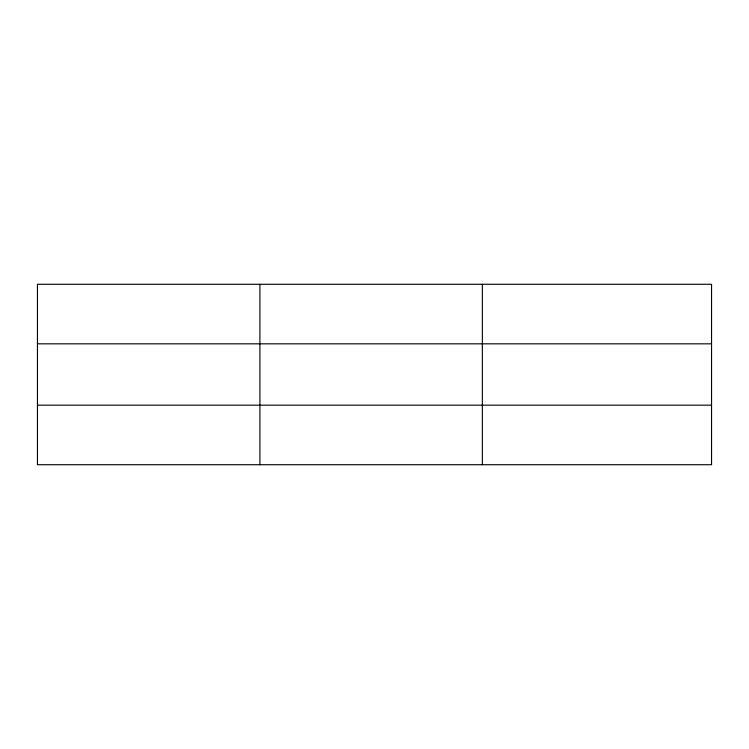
<?xml version="1.0" encoding="UTF-8"?>
<svg xmlns="http://www.w3.org/2000/svg" width="749" height="749" viewBox="0 0 749 749"><rect width="100%" height="100%" fill="white"/><g stroke="black" fill="none" stroke-linecap="round" stroke-linejoin="round"><path stroke-width="1.12" d="M259.903 284.283L259.903 464.717M482.356 284.283L482.356 464.717M37.45 343.828L711.55 343.828M37.45 405.172L711.55 405.172M711.55 449.831L711.55 464.717L37.45 464.717L37.45 284.283L711.55 284.283L711.55 449.831"/></g></svg>
